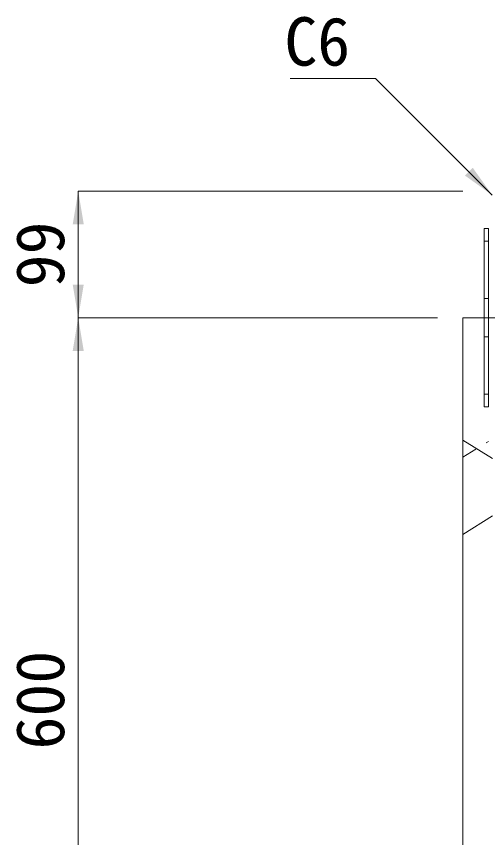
# Model space of a CAD drawing. Units: millimetres at full size, sheet at 1:40. Extents: x 69750 to 116230, y -28801 to 513.
# Drawn here: x 85497 to 85867, y -25508 to -24864 of the extents above; entities that cross this region are included whole.
import ezdxf
from ezdxf.enums import TextEntityAlignment as Align

# ---------------------------------------------------------------- set-up
doc = ezdxf.new("R2010")
doc.units = ezdxf.units.MM
doc.header["$LTSCALE"] = 40
doc.linetypes.add('USER1', pattern=[0.54, 0.3, -0.24])
for name, color, linetype, lineweight in [('ジョイントプレート', 7, 'USER1', 9), ('寸法線', 7, 'Continuous', 9), ('引出線', 4, 'Continuous', 9), ('本体', 7, 'Continuous', 20)]:
    doc.layers.add(name, color=color, linetype=linetype, lineweight=lineweight)
doc.styles.add('ＭＳ ゴシック', font='')
doc.styles.get('ＭＳ ゴシック').set_extended_font_data('MS Gothic')

# ---------------------------------------------------------------- blocks, each defined once
blk = doc.blocks.new('filled_arrow')
at = {"color": 0, "linetype": 'Continuous', "lineweight": -2}
blk.add_solid([(7.5, 1.25), (0, 0), (7.5, -1.25)], dxfattribs=at)

msp = doc.modelspace()

# ---------------------------------------------------------------- linework, layer by layer
at = {"layer": 'ジョイントプレート'}
for p, q in [((85867.33, -25040.25), (85864.12, -25040.25)), ((85867.33, -25085.25), (85864.12, -25085.25)), ((85867.33, -25115.25), (85864.12, -25115.25)), ((85867.33, -25160.25), (85864.12, -25160.25))]:
    msp.add_line(p, q, dxfattribs=at)
at = {"layer": 'ジョイントプレート', "linetype": 'Continuous'}
msp.add_lwpolyline([(85864.12, -25170.25), (85864.12, -25030.25), (85867.33, -25030.25), (85867.33, -25170.25)], close=True, dxfattribs=at)
at = {"layer": '寸法線'}
for p, q in [((85545.35, -25000.95), (85545.35, -25100.25)), ((85847.33, -25000.95), (85545.35, -25000.95)), ((85827.33, -25100.25), (85545.35, -25100.25)), ((85545.35, -25100.25), (85545.35, -25700.25)), ((85827.32, -25100.25), (85545.35, -25100.25))]:
    msp.add_line(p, q, dxfattribs=at)
at = {"layer": '引出線'}
msp.add_lwpolyline([(85870.33, -25004.01), (85778.83, -24912.51), (85711.72, -24912.51)], dxfattribs=at)
at = {"layer": '本体'}
for p, q in [((85847.32, -25100.25), (85847.33, -26150.25)), ((85932.33, -25100.25), (85847.33, -25100.25))]:
    msp.add_line(p, q, dxfattribs=at)
at = {"layer": '本体', "lineweight": 5}
for p, q in [((85847.33, -25196.26), (85870.53, -25210.75)), ((85847.33, -25270.26), (85870.53, -25255.76))]:
    msp.add_line(p, q, dxfattribs=at)
at = {"layer": '本体', "linetype": 'USER1', "lineweight": 5}
msp.add_line((85847.33, -25209.76), (85867.33, -25197.25), dxfattribs=at)

# ---------------------------------------------------------------- block references
at = {"layer": '寸法線', "xscale": 3.47, "yscale": 3.47}
for p, rotation in [((85545.35, -25000.95), 270), ((85545.35, -25100.25), 90), ((85545.35, -25100.25), 270)]:
    msp.add_blockref('filled_arrow', p, dxfattribs=dict(at, rotation=rotation))
at = {"layer": '引出線', "xscale": 3.47, "yscale": 3.47, "rotation": 135}
msp.add_blockref('filled_arrow', (85870.33, -25004.01), dxfattribs=at)

# ---------------------------------------------------------------- texts
at = {"layer": '寸法線', "style": 'ＭＳ ゴシック'}
for s, p in [('99', (85515.35, -25050.6)), ('600', (85515.35, -25400.25))]:
    msp.add_text(s, height=37.98, rotation=90, dxfattribs=at).set_placement(p, align=Align.MIDDLE_CENTER)
at = {"layer": '引出線', "style": 'ＭＳ ゴシック'}
msp.add_text('C6', height=37.98, dxfattribs=at).set_placement((85758.83, -24864.51), align=Align.TOP_RIGHT)

doc.saveas('drawing.dxf')
